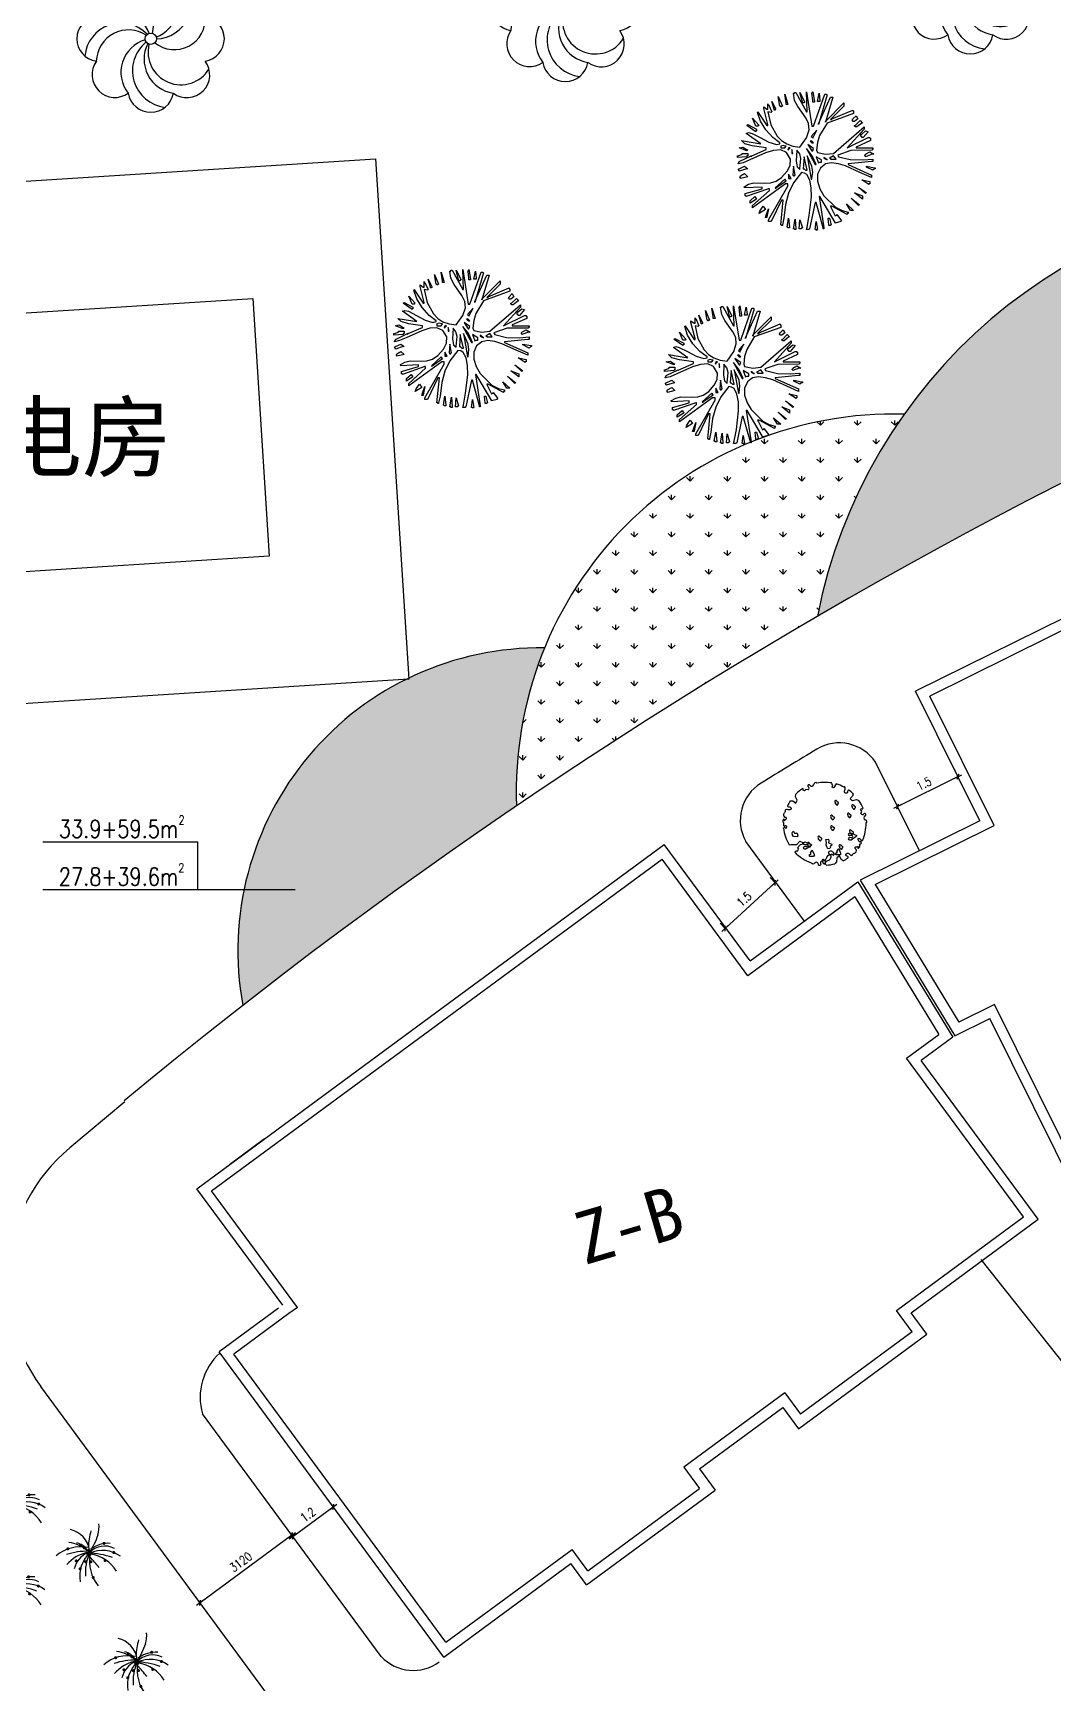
# Model space of a CAD drawing. Extents: x 1035948 to 1665131, y -158296 to 142149.
# Drawn here: x 1312449 to 1340390, y 39292 to 84480 of the extents above; entities that cross this region are included whole.
import ezdxf
from ezdxf.enums import TextEntityAlignment as Align

# ---------------------------------------------------------------- set-up
doc = ezdxf.new("R2010")
doc.units = 0
doc.header["$LTSCALE"] = 200
doc.header["$MEASUREMENT"] = 0
doc.layers.get('0').update_dxf_attribs({"linetype": 'CONTINUOUS'})
doc.layers.get('DEFPOINTS').update_dxf_attribs({"linetype": 'CONTINUOUS'})
for name, color, linetype in [('CH3', 7, 'CONTINUOUS'), ('DL', 21, 'CONTINUOUS'), ('LMLK', 123, 'CONTINUOUS'), ('PUB_TEXT', 7, 'CONTINUOUS'), ('WLL1', 7, 'CONTINUOUS'), ('垂丝海棠', 7, 'CONTINUOUS'), ('杨柳', 7, 'CONTINUOUS'), ('矮杆美人蕉', 7, 'CONTINUOUS'), ('紫薇', 7, 'CONTINUOUS'), ('红花继木', 7, 'CONTINUOUS'), ('青桐', 7, 'CONTINUOUS')]:
    doc.layers.add(name, color=color, linetype=linetype)
doc.styles.add('_HZTXT', font='txt.shx', dxfattribs={"width": 0.8, "bigfont": 'hztxt.shx'})
doc.styles.add('DIM_FONT', font='SIMPLEX.shx', dxfattribs={"width": 0.8})
doc.styles.add('H1', font='SimSun.ttf')
doc.styles.add('HZTXT', font='COMPLEX', dxfattribs={"width": 0.75, "bigfont": 'HZTXT'})
doc.dimstyles.new('DIMN80', dxfattribs={"dimscale": 0.8, "dimtxt": 300, "dimasz": 1, "dimexe": 250, "dimexo": 300, "dimgap": 150, "dimtad": 1, "dimdec": 0, "dimzin": 0, "dimdsep": 46, "dimtxsty": 'DIM_FONT', "dimblk": '_DIMX', "dimcen": 0.09, "dimclrt": 7, "dimadec": 0, "dimazin": 0, "dimtfac": 1, "dimtdec": 0, "dimtix": 1, "dimtmove": 2, "dimatfit": 3, "dimldrblk": '_DIMX', "dimfxl": 0, "dimtolj": 1, "dimtzin": 0, "dimarcsym": 0})
pattern_1 = [(50, (596285.8, -45900.56), (430.35611, -37.65128), [45, -495]), (355, (596285.8, -45900.56), (-83.2508, 451.31528), [36, -396]), (100.4514, (596321.68, -45903.7), (347.10563, 413.66373), [38.24411, -420.68527]), (46.1842, (596285.8, -45780.56), (640.34463, -99.3114), [67.5, -742.5]), (96.6356, (596339.2, -45788.84), (560.7976, 584.4707), [57.3662, -631.0278]), (351.1842, (596285.8, -45780.56), (560.79717, 584.47116), [54, -594]), (21, (596345.8, -45810.56), (358.14423, -241.57133), [45, -495]), (326, (596345.8, -45810.56), (145.9892, 435.09003), [36, -396]), (71.4514, (596375.66, -45830.7), (504.13358, 193.5183), [38.24411, -420.68527]), (37.5, (596285.81, -45900.56), (7.295913, 199.736312), [0, -391.2, 0, -402, 0, -397.5]), (7.5, (596285.81, -45900.56), (157.84172, 236.64703), [0, -229.2, 0, -382.2, 0, -151.5]), (327.5, (596152.01, -45900.56), (320.293462, -13.532923), [0, -150, 0, -468, 0, -621]), (317.5, (596092.01, -45900.56), (349.9117, 60.06299), [0, -195, 0, -310.8, 0, -441])]

# ---------------------------------------------------------------- blocks, each defined once
blk = doc.blocks.new('ZW09')
at = {"layer": '青桐', "color": 3, "linetype": 'Continuous'}
for p, q in [((-615, 1826), (-661, 2101)), ((-661, 2101), (-562, 1773)), ((-386, 2131), (-356, 2131)), ((-348, 1902), (-386, 2131)), ((-356, 2154), (-310, 2154)), ((-356, 2131), (-356, 2154)), ((-310, 2154), (26, 1544)), ((-104, 1849), (-181, 2154)), ((-181, 2154), (-28, 1849)), ((26, 2177), (201, 1087)), ((48, 1544), (26, 2177)), ((201, 2131), (224, 2177)), ((224, 1902), (201, 2131)), ((224, 2177), (277, 1872)), ((254, 1087), (605, 2101)), ((376, 1872), (429, 2131)), ((429, 2131), (452, 1902)), ((605, 2101), (658, 2101)), ((658, 2101), (658, 2078)), ((-1324, 1697), (-1225, 1620)), ((-1324, 1643), (-1324, 1697)), ((-1194, 1140), (-1324, 1643)), ((-1225, 1620), (-1194, 1620)), ((-1194, 1796), (-1194, 1773)), ((-1194, 1643), (-1194, 1796)), ((-1194, 1773), (-1171, 1773)), ((-1194, 1620), (-1194, 1643)), ((-1171, 1773), (-1072, 1544)), ((-996, 1620), (-1072, 1872)), ((-1072, 1872), (-943, 1620)), ((-996, 1598), (-996, 1620)), ((-966, 1598), (-996, 1598)), ((-966, 1620), (-966, 1598)), ((-943, 1620), (-966, 1620)), ((-813, 1719), (-866, 2024)), ((-866, 2024), (-737, 1719)), ((-790, 1719), (-813, 1719)), ((-790, 1697), (-790, 1719)), ((-767, 1697), (-790, 1697)), ((-767, 1719), (-767, 1697)), ((-737, 1719), (-767, 1719)), ((-615, 1773), (-615, 1826)), ((-562, 1773), (-615, 1773)), ((-249, 1704), (-348, 1902)), ((2, 1354), (-249, 1704)), ((-104, 1826), (-104, 1849)), ((-51, 1826), (-104, 1826)), ((-51, 1849), (-51, 1826)), ((-28, 1849), (-51, 1849)), ((224, 1849), (224, 1902)), ((277, 1849), (224, 1849)), ((277, 1872), (277, 1849)), ((452, 1872), (376, 1872)), ((681, 2078), (407, 1140)), ((407, 1163), (788, 2002)), ((452, 1902), (452, 1872)), ((864, 2002), (635, 1216)), ((635, 1239), (1215, 1826)), ((658, 2078), (681, 2078)), ((788, 2002), (864, 2002)), ((1215, 1719), (788, 1293)), ((833, 1316), (1497, 1598)), ((1215, 1826), (1215, 1719)), ((1497, 1598), (1497, 1567)), ((-1858, 1110), (-1834, 1140)), ((-1576, 911), (-1858, 1110)), ((-1834, 1140), (-1552, 988)), ((-1576, 1087), (-1682, 1338)), ((-1682, 1338), (-1476, 1110)), ((-1499, 1087), (-1576, 1087)), ((-1522, 1521), (-1499, 1544)), ((-1431, 1247), (-1522, 1521)), ((-1499, 1544), (-1499, 1521)), ((-1499, 1521), (-1225, 1110)), ((-1499, 1110), (-1499, 1087)), ((-1476, 1110), (-1499, 1110)), ((-1263, 972), (-1431, 1247)), ((-1225, 1110), (-1194, 1110)), ((-1194, 1544), (-1103, 1133)), ((-1095, 1521), (-1194, 1544)), ((-1194, 1110), (-1194, 1140)), ((-1103, 1133), (-904, 774)), ((-1095, 1544), (-1095, 1521)), ((-1072, 1544), (-1095, 1544)), ((94, 1171), (2, 1354)), ((26, 1544), (48, 1544)), ((109, 965), (94, 1171)), ((201, 1087), (254, 1087)), ((407, 1140), (407, 1163)), ((681, 1186), (445, 789)), ((635, 1216), (635, 1239)), ((1520, 1491), (681, 1186)), ((788, 1293), (833, 1293)), ((833, 1293), (833, 1316)), ((887, 225), (1855, 1064)), ((1474, 1262), (1497, 1316)), ((1497, 1262), (1474, 1262)), ((1497, 1567), (1520, 1567)), ((1497, 1316), (1596, 1415)), ((1497, 1239), (1497, 1262)), ((1550, 1239), (1497, 1239)), ((1520, 1567), (1520, 1491)), ((1649, 1316), (1550, 1239)), ((1550, 1110), (1573, 1110)), ((1550, 1087), (1550, 1110)), ((1573, 1087), (1550, 1087)), ((1573, 1110), (1725, 1262)), ((1573, 1064), (1573, 1087)), ((1626, 1064), (1573, 1064)), ((1596, 1415), (1649, 1316)), ((1779, 1186), (1626, 1064)), ((1725, 1262), (1802, 1186)), ((1802, 1186), (1779, 1186)), ((1855, 1064), (1855, 988)), ((-2033, 629), (-1423, 530)), ((-1926, 530), (-2033, 629)), ((-1690, 462), (-1926, 530)), ((-1880, 858), (-1804, 881)), ((-1423, 530), (-1880, 858)), ((-1804, 881), (-1697, 858)), ((-1697, 858), (-1438, 728)), ((-1576, 934), (-1576, 911)), ((-1552, 934), (-1576, 934)), ((-1552, 988), (-1552, 934)), ((-1438, 728), (-1164, 576)), ((-1042, 728), (-1263, 972)), ((-1164, 576), (-920, 500)), ((-813, 553), (-1042, 728)), ((-920, 500), (-813, 530)), ((-904, 774), (-767, 629)), ((-813, 530), (-813, 553)), ((-767, 629), (-600, 523)), ((-181, 424), (33, 721)), ((33, 721), (109, 965)), ((147, 607), (201, 553)), ((178, 607), (147, 607)), ((353, 957), (178, 759)), ((178, 759), (224, 728)), ((254, 553), (178, 629)), ((178, 629), (178, 607)), ((201, 553), (254, 553)), ((224, 706), (353, 957)), ((224, 728), (224, 706)), ((376, 569), (346, 324)), ((445, 789), (376, 569)), ((1855, 988), (1321, 401)), ((1321, 401), (1977, 728)), ((2053, 629), (1596, 424)), ((1748, 835), (1779, 835)), ((1748, 759), (1748, 835)), ((1779, 759), (1748, 759)), ((1779, 835), (1901, 934)), ((1779, 728), (1779, 759)), ((1824, 728), (1779, 728)), ((1977, 911), (1824, 728)), ((1901, 934), (1977, 911)), ((1977, 728), (2030, 728)), ((2030, 728), (2030, 706)), ((2030, 706), (2053, 706)), ((2053, 706), (2053, 629)), ((-2162, 149), (-2140, 149)), ((-2162, 96), (-2162, 149)), ((-1858, 119), (-2162, 96)), ((-2140, 149), (-2010, 195)), ((-2109, 401), (-1987, 424)), ((-1858, 302), (-2109, 401)), ((-2109, -34), (-1728, 149)), ((-2010, 195), (-2010, 225)), ((-2010, 225), (-1834, 225)), ((-1987, 424), (-1834, 324)), ((-1766, 20), (-1979, -72)), ((-1858, 324), (-1858, 302)), ((-1834, 324), (-1858, 324)), ((-1858, 149), (-1858, 119)), ((-1834, 149), (-1858, 149)), ((-1834, 225), (-1834, 149)), ((-1270, 241), (-1766, 20)), ((-1728, 119), (-1705, 149)), ((-1728, 149), (-1728, 119)), ((-1705, 149), (-1248, 347)), ((-1248, 401), (-1690, 462)), ((-1019, 317), (-1270, 241)), ((-1248, 347), (-1248, 401)), ((-790, 332), (-1019, 317)), ((-714, 477), (-790, 454)), ((-790, 454), (-790, 401)), ((-790, 401), (-661, 401)), ((-607, 248), (-790, 332)), ((-638, 454), (-714, 477)), ((-661, 401), (-615, 454)), ((-615, 454), (-638, 454)), ((-478, 42), (-607, 248)), ((-600, 523), (-401, 454)), ((-539, 378), (-562, 347)), ((-562, 347), (-539, 324)), ((-485, 401), (-539, 401)), ((-539, 347), (-485, 401)), ((-539, 401), (-539, 378)), ((-539, 324), (-539, 347)), ((-493, -156), (-478, 42)), ((-409, 225), (-432, 347)), ((-432, 347), (-432, 248)), ((-432, 248), (-432, 225)), ((-432, 225), (-409, 225)), ((-401, 454), (-181, 424)), ((-280, 324), (-295, -19)), ((-188, 210), (-280, 324)), ((-150, 58), (-188, 210)), ((-181, -262), (-150, 58)), ((-51, 119), (-81, -262)), ((48, -308), (-51, 119)), ((208, 149), (26, 378)), ((26, 378), (300, -133)), ((201, -186), (48, 149)), ((48, 149), (178, -590)), ((254, 378), (71, 500)), ((71, 500), (201, 302)), ((201, 302), (224, 302)), ((330, -133), (208, 149)), ((224, 302), (254, 378)), ((506, 20), (330, 119)), ((330, 119), (407, -79)), ((346, 324), (376, 248)), ((376, 248), (635, 195)), ((506, -57), (506, 20)), ((681, 20), (582, 96)), ((582, 96), (582, 73)), ((582, 73), (681, 20)), ((635, 195), (887, 225)), ((887, 149), (757, 73)), ((757, 73), (788, 73)), ((788, 73), (788, 42)), ((788, 42), (963, 42)), ((963, 42), (887, 149)), ((1428, 317), (1016, 172)), ((1016, 172), (1039, 119)), ((1039, 119), (1413, 27)), ((1413, 27), (1824, 20)), ((2106, 324), (1428, 317)), ((1596, 424), (1596, 401)), ((1596, 401), (1802, 401)), ((1802, 401), (2106, 401)), ((1824, 20), (2129, 42)), ((1878, 149), (1901, 195)), ((1901, 149), (1878, 149)), ((1901, 195), (2030, 271)), ((2106, 195), (1901, 119)), ((1901, 119), (1901, 149)), ((2030, 271), (2160, 195)), ((2106, 401), (2129, 401)), ((2106, 347), (2106, 324)), ((2129, 347), (2106, 347)), ((2160, 195), (2106, 195)), ((2129, 401), (2129, 347)), ((2129, 42), (2129, -34)), ((-2140, -110), (-2109, -34)), ((-1979, -72), (-2140, -110)), ((-2140, -308), (-2109, -262)), ((-2109, -308), (-2140, -308)), ((-2109, -262), (-1934, -186)), ((-1858, -262), (-2109, -339)), ((-2109, -339), (-2109, -308)), ((-2086, -537), (-2063, -491)), ((-2063, -491), (-1934, -415)), ((-1834, -514), (-2063, -568)), ((-1934, -186), (-1834, -262)), ((-1934, -415), (-1834, -514)), ((-1834, -262), (-1858, -262)), ((-760, -544), (-584, -339)), ((-584, -339), (-493, -156)), ((-463, -568), (-539, -438)), ((-539, -438), (-539, -537)), ((-386, -186), (-409, -461)), ((-409, -461), (-386, -491)), ((-333, -461), (-386, -186)), ((-386, -491), (-356, -491)), ((-127, -385), (-379, -712)), ((-356, -461), (-333, -461)), ((-356, -491), (-356, -461)), ((-295, -19), (-264, -202)), ((-264, -202), (-181, -285)), ((-181, -285), (-181, -262)), ((-36, -400), (-127, -385)), ((-81, -262), (-51, -262)), ((-51, -262), (-5, -308)), ((41, -445), (-36, -400)), ((-5, -308), (48, -308)), ((132, -621), (41, -445)), ((224, -369), (201, -186)), ((201, -568), (224, -369)), ((300, -133), (330, -133)), ((467, -240), (376, -438)), ((376, -438), (376, -659)), ((407, -79), (452, -57)), ((452, -57), (506, -57)), ((628, -110), (467, -240)), ((818, -72), (628, -110)), ((1039, -103), (818, -72)), ((1268, -171), (1039, -103)), ((1718, -377), (1268, -171)), ((2084, -34), (1344, -110)), ((1344, -110), (1344, -133)), ((1344, -133), (2084, -461)), ((2084, -537), (1718, -377)), ((1931, -209), (1931, -186)), ((1931, -186), (2183, -232)), ((2129, -308), (1931, -209)), ((2129, -34), (2084, -34)), ((2084, -461), (2084, -537)), ((2183, -262), (2129, -308)), ((2183, -232), (2206, -232)), ((2206, -262), (2183, -262)), ((2206, -232), (2206, -262)), ((-2063, -537), (-2086, -537)), ((-2063, -568), (-2063, -537)), ((-1957, -842), (-1804, -750)), ((-1934, -842), (-1957, -842)), ((-1934, -872), (-1934, -842)), ((-1377, -842), (-1934, -872)), ((-1911, -1048), (-1377, -895)), ((-1171, -895), (-1880, -1147)), ((-1804, -750), (-1644, -712)), ((-638, -743), (-1682, -1505)), ((-1682, -1429), (-1149, -949)), ((-1644, -712), (-1293, -720)), ((-1377, -895), (-1377, -842)), ((-1293, -720), (-1111, -712)), ((-1171, -1886), (-562, -819)), ((-1149, -895), (-1171, -895)), ((-1149, -949), (-1149, -895)), ((-1111, -712), (-935, -659)), ((-661, -590), (-966, -872)), ((-966, -872), (-943, -895)), ((-943, -872), (-615, -644)), ((-943, -895), (-943, -872)), ((-935, -659), (-760, -544)), ((-615, -644), (-661, -590)), ((-562, -743), (-638, -743)), ((-539, -1040), (-638, -1398)), ((-562, -819), (-562, -743)), ((-539, -537), (-539, -568)), ((-539, -568), (-463, -568)), ((-379, -712), (-539, -1040)), ((178, -865), (132, -621)), ((178, -590), (201, -590)), ((185, -1154), (178, -865)), ((201, -590), (201, -568)), ((376, -659), (452, -895)), ((452, -895), (582, -1116)), ((1802, -1223), (1550, -1025)), ((1550, -1025), (1802, -1124)), ((1901, -1048), (1672, -842)), ((1672, -842), (1931, -1025)), ((2007, -766), (1779, -613)), ((1779, -613), (2030, -667)), ((1901, -1025), (1901, -1048)), ((1931, -1025), (1901, -1025)), ((2007, -743), (2007, -766)), ((2030, -743), (2007, -743)), ((2030, -667), (2030, -743)), ((-1911, -1124), (-1911, -1048)), ((-1880, -1124), (-1911, -1124)), ((-1880, -1147), (-1880, -1124)), ((-1758, -1276), (-1606, -1147)), ((-1552, -1223), (-1758, -1353)), ((-1758, -1353), (-1758, -1276)), ((-1682, -1505), (-1682, -1429)), ((-1606, -1147), (-1552, -1223)), ((-1270, -1558), (-1476, -1680)), ((-1453, -1604), (-1347, -1452)), ((-1347, -1452), (-1270, -1558)), ((-1248, -1734), (-1171, -1528)), ((-1171, -1528), (-1225, -1787)), ((-767, -1253), (-1095, -1939)), ((-790, -2039), (-714, -1253)), ((-714, -1253), (-767, -1253)), ((-638, -1398), (-691, -1833)), ((117, -1741), (185, -1154)), ((300, -1330), (125, -2168)), ((330, -1330), (300, -1330)), ((559, -2138), (330, -1330)), ((429, -1147), (582, -2138)), ((452, -1147), (429, -1147)), ((940, -1963), (452, -1147)), ((582, -1116), (948, -1482)), ((788, -1452), (811, -1505)), ((833, -1452), (788, -1452)), ((811, -1505), (940, -1756)), ((1321, -1711), (833, -1452)), ((948, -1482), (1154, -1589)), ((1421, -1581), (1291, -1375)), ((1291, -1375), (1520, -1581)), ((1672, -1429), (1443, -1200)), ((1443, -1200), (1703, -1406)), ((1672, -1406), (1672, -1429)), ((1703, -1406), (1672, -1406)), ((1802, -1124), (1802, -1223)), ((-1476, -1680), (-1453, -1604)), ((-1270, -1810), (-1248, -1734)), ((-1225, -1810), (-1270, -1810)), ((-1225, -1787), (-1225, -1810)), ((-1171, -1939), (-1171, -1886)), ((-1095, -1939), (-1171, -1939)), ((-767, -2039), (-790, -2039)), ((-767, -2062), (-767, -2039)), ((-737, -2062), (-767, -2062)), ((-691, -1833), (-737, -2039)), ((-737, -2039), (-737, -2062)), ((-584, -2115), (-539, -1833)), ((-539, -1833), (-508, -2115)), ((-386, -2168), (-333, -1863)), ((-333, -1863), (-310, -2168)), ((-203, -2168), (-181, -1886)), ((-181, -1886), (-104, -2138)), ((48, -2115), (117, -1741)), ((300, -2191), (330, -1939)), ((330, -1939), (376, -2191)), ((734, -2039), (711, -1833)), ((711, -1833), (757, -1833)), ((734, -2062), (734, -2039)), ((788, -2062), (734, -2062)), ((757, -1833), (811, -2039)), ((788, -2039), (788, -2062)), ((811, -2039), (788, -2039)), ((940, -1756), (986, -1734)), ((1115, -1939), (940, -1985)), ((940, -1985), (940, -1963)), ((986, -1711), (1138, -1909)), ((986, -1734), (986, -1711)), ((1115, -1909), (1115, -1939)), ((1138, -1909), (1115, -1909)), ((1154, -1589), (1344, -1635)), ((1321, -1680), (1321, -1711)), ((1344, -1680), (1321, -1680)), ((1344, -1635), (1344, -1680)), ((1520, -1581), (1421, -1581)), ((-562, -2115), (-584, -2115)), ((-562, -2138), (-562, -2115)), ((-508, -2138), (-562, -2138)), ((-508, -2115), (-508, -2138)), ((-356, -2168), (-386, -2168)), ((-356, -2191), (-356, -2168)), ((-310, -2191), (-356, -2191)), ((-310, -2168), (-310, -2191)), ((-127, -2168), (-203, -2168)), ((-127, -2138), (-127, -2168)), ((-104, -2138), (-127, -2138)), ((26, -2191), (48, -2115)), ((102, -2191), (26, -2191)), ((125, -2168), (102, -2191)), ((330, -2191), (300, -2191)), ((353, -2214), (330, -2191)), ((353, -2191), (353, -2214)), ((376, -2191), (353, -2191)), ((559, -2168), (559, -2138)), ((582, -2168), (559, -2168)), ((582, -2138), (582, -2168))]:
    blk.add_line(p, q, dxfattribs=at)
blk = doc.blocks.new('ZW36')
at = {"layer": '垂丝海棠', "color": 31, "const_width": 60}
for points in [[(-966, 251, 1), (-906, 251, 1)], [(-458, 399, 1), (-398, 399, 1)], [(-320, 284, 1), (-260, 284, 1)], [(-197, 69, 1), (-137, 69, 1)], [(-142, 185, 1), (-82, 185, 1)], [(-114, 119, 1), (-54, 119, 1)], [(-100, 20, 1), (-40, 20, 1)], [(-46, 86, 1), (14, 86, 1)], [(463, 465, 1), (523, 465, 1)], [(848, 102, 1), (908, 102, 1)], [(-637, -228, 1), (-577, -228, 1)], [(-485, -541, 1), (-425, -541, 1)], [(-266, -261, 1), (-206, -261, 1)], [(-59, -261, 1), (1, -261, 1)], [(504, -211, 1), (564, -211, 1)], [(37, -887, 1), (97, -887, 1)]]:
    blk.add_lwpolyline(points, format="xyb", close=True, dxfattribs=at)
at = {"layer": '垂丝海棠', "color": 31}
for centre, radius, start, end in [((-1040, 67), 963, 6.99045, 78.02836), ((2324, 279), 2449, 163.85612, 179.11051), ((-3557, 2173), 4052, 328.98728, 340.36101), ((-802, 1117), 1096, 342.94564, 6.48138), ((-443, -1135), 1464, 78.55155, 130.98153), ((-185, -2359), 2512, 88.32856, 108.729), ((134, -1317), 1456, 103.04524, 139.77663), ((-1034, -789), 1294, 48.7581, 83.8624), ((236, -767), 952, 114.09558, 166.29534), ((-705, -137), 631, 28.89012, 78.45792), ((826, -841), 1299, 134.48606, 189.37622), ((1483, -658), 1728, 155.08876, 185.96372), ((-247, -3123), 3211, 70.5249, 87.82437), ((1537, -211), 1626, 171.24958, 218.23328), ((522, -485), 844, 62.99086, 135.91017), ((439, -986), 1172, 53.32313, 115.76326), ((657, -696), 1164, 85.87406, 126.95584), ((-239, -1387), 1437, 31.31505, 82.13779), ((-6650, -6130), 8950, 39.04877, 42.6799)]:
    blk.add_arc(centre, radius, start, end, dxfattribs=at)
at = {"layer": '垂丝海棠', "color": 31, "width": 0.8, "flags": 9}
for tag in ['YSIZE', 'XSIZE']:
    blk.add_attdef(tag, (-74, 86), '', height=1, dxfattribs=at)
blk = doc.blocks.new('ZW13')
at = {"layer": '紫薇', "color": 3}
for p, q in [((-1033, 1582), (-1063, 1618)), ((-1046, 1548), (-1033, 1582)), ((-990, 1515), (-1046, 1548)), ((-924, 1578), (-990, 1515)), ((-822, 1560), (-924, 1578)), ((243, 1809), (253, 1845)), ((274, 1753), (243, 1809)), ((250, 1705), (274, 1753)), ((274, 1655), (250, 1705)), ((324, 1670), (274, 1655)), ((422, 1828), (324, 1670)), ((1590, 717), (1631, 741)), ((1517, 686), (1559, 736)), ((1568, 611), (1517, 686)), ((1532, 513), (1568, 611)), ((1559, 736), (1590, 717)), ((-1329, -883), (-1200, -731)), ((-1200, -731), (-1060, -788)), ((-35, -659), (75, -637)), ((-4, -790), (-35, -659)), ((75, -637), (95, -676)), ((105, -728), (84, -803)), ((95, -676), (105, -728)), ((1404, -656), (1418, -610)), ((1436, -724), (1404, -656)), ((1418, -610), (1460, -598)), ((1474, -759), (1436, -724)), ((1460, -598), (1497, -635)), ((1497, -635), (1551, -696)), ((1551, -696), (1600, -704)), ((-1674, -896), (-1580, -884)), ((-1580, -884), (-1329, -883)), ((-1364, -1174), (-1421, -1230)), ((-1302, -1175), (-1364, -1174)), ((-1302, -1175), (-1261, -1091)), ((-1180, -902), (-1297, -1025)), ((-1297, -1025), (-1261, -1091)), ((-1091, -884), (-1180, -902)), ((-1060, -788), (-1091, -884)), ((-728, -1322), (-797, -1354)), ((-797, -1354), (-767, -1396)), ((-767, -1396), (-581, -1396)), ((-767, -1396), (-767, -1396)), ((-675, -1166), (-736, -1251)), ((-736, -1251), (-725, -1257)), ((-546, -1346), (-611, -1174)), ((-17, -900), (-4, -790)), ((13, -991), (-17, -900)), ((52, -1068), (13, -991)), ((137, -1054), (52, -1068)), ((84, -803), (229, -858)), ((179, -1005), (137, -1054)), ((216, -923), (158, -948)), ((158, -948), (179, -1005)), ((229, -858), (216, -923)), ((1540, -768), (1474, -759))]:
    blk.add_line(p, q, dxfattribs=at)
at = {"layer": '紫薇', "color": 6}
for p, q in [((1075, 1145), (1086, 1208)), ((-1482, -524), (-1546, -426)), ((-1538, -337), (-1485, -277)), ((-1307, -535), (-1482, -524)), ((-1481, -278), (-1431, -379)), ((-1431, -379), (-1353, -379)), ((-1285, -480), (-1307, -535)), ((456, -1259), (387, -1292)), ((387, -1292), (417, -1333)), ((417, -1333), (417, -1333)), ((417, -1333), (603, -1333)), ((509, -1103), (448, -1188)), ((448, -1188), (459, -1194)), ((638, -1283), (573, -1112))]:
    blk.add_line(p, q, dxfattribs=at)
at = {"layer": '紫薇', "color": 3}
for points in [[(996, 1554, 0.458896), (940, 1494, -1.384087), (802, 1522, 0.154486), (834, 1666, 0.399915), (802, 1694, 0.046838), (770, 1690, -0.59472)], [(-1754, 851, 0.458896), (-1685, 807, -1.384087), (-1689, 666, 0.154486), (-1836, 672, 0.399915), (-1858, 637, 0.046838), (-1848, 606, -0.59472)], [(1091, -370), (1320, -458, -0.607385), (1327, -523), (1091, -680, -1.869813), (1091, -566, 1.869813), (1091, -484, -1.869813), (1091, -370, -3.299345)], [(-928, -774), (-699, -862, -0.607385), (-692, -927), (-928, -1084, -1.869813), (-928, -969, 1.869813), (-928, -888, -1.869813), (-928, -774, -3.299345)], [(-21, -1800, -0.54974), (57, -1596, 0.452185), (192, -1364, -0.925414), (266, -1332, 0.875639), (338, -1307, 0.465482), (118, -1191, 0.808244), (139, -1309, -0.987341), (138, -1363, 0.341272), (-9, -1474, -0.323697), (-201, -1629, 0.546166), (-271, -1751, -1.29929), (-368, -1773, 0.756879), (-537, -1718, -0.622428), (-692, -1698, -1.164409)], [(961, -1481, 0.458896), (923, -1408, -1.384087), (997, -1288, 0.154486), (1121, -1367, 0.399915), (1158, -1347, 0.046838), (1165, -1315, -0.59472)], [(1200, -1282, 0.03423), (1256, -1262, 0.063985), (1294, -1239, 0.500016), (1289, -1073, -0.670073), (1307, -992, 0.019354), (1401, -973, -1.005451), (1407, -997, 1.082377), (1421, -1042, 0.409629), (1480, -903, -0.56295), (1521, -849, 0.100146), (1533, -848, 0.066196)]]:
    blk.add_lwpolyline(points, format="xyb", dxfattribs=at)
for points in [[(-1627, 1070), (-1512, 1066), (-1383, 963), (-1319, 1100), (-1392, 1256), (-1373, 1376)], [(1075, 1145), (1165, 1083), (1331, 1128), (1446, 1088)], [(1189, 1391), (1165, 1279), (1086, 1208)], [(741, -1606), (644, -1546), (583, -1392), (459, -1479), (445, -1650), (369, -1744)]]:
    blk.add_lwpolyline(points, dxfattribs=at)
for centre, radius, start, end in [((-84, 49), 1850, 121.95699, 134.17337), ((-795, 1744), 51.7, 27.91734, 237.58249), ((-868, 1630), 83.4, 303.01506, 57.58249), ((-668, 1812), 92.2, 207.91734, 356.40258), ((-489, 1800), 86.7, 48.80544, 176.40258), ((-84, 49), 1850, 80.28045, 100.83723), ((-84, 49), 1850, 62.48802, 74.10057), ((-84, 49), 1850, 62.48802, 63.96992), ((-84, 49), 1850, 46.51097, 54.45869), ((-84, 49), 1850, 146.51097, 154.45869), ((-84, 49), 1850, 21.95699, 34.17337), ((-1848, 175), 108, 142.42884, 217.92419), ((-84, 49), 1850, 178.13962, 182.37269), ((-1915, 227), 23.2, 313.36727, 142.42884), ((-1825, 437), 104, 158.59191, 264.85513), ((-1761, 412), 173, 143.94749, 158.59191), ((-1890, 200), 12.7, 133.36727, 313.99022), ((-1546, 256), 438, 136.10566, 143.94749), ((-1021, -700), 1238, 129.55527, 133.99022), ((-84, 49), 1850, 162.48802, 163.96992), ((-1838, 289), 44.5, 309.55527, 84.85513), ((1609, 546), 83.4, 203.01506, 317.58249), ((-84, 49), 1850, 336.17907, 0.83723), ((1753, 318), 92.2, 107.91734, 256.40258), ((1709, 455), 51.7, 287.91734, 137.58249), ((1711, 144), 86.7, 308.80544, 76.40258), ((-1808, 85), 168, 222.25251, 236.37818), ((-2163, -40), 263, 335.27307, 339.24896), ((-84, 49), 1850, 186.17907, 210.74112), ((-1884, -145), 34.6, 31.28577, 159.24896), ((-1891, -39), 18, 236.37818, 309.75181), ((-1838, -103), 64.9, 20.34505, 129.75181), ((-1819, -106), 41.5, 211.28577, 313.26814), ((-1826, -99), 51.6, 313.26814, 20.34505), ((1760, -913), 263, 125.27307, 127.44923), ((-84, 49), 1850, 223.74894, 250.83723), ((-743, -1289), 36.8, 294.91397, 60.50504), ((-645, -1187), 36.8, 20.61159, 144.35298), ((-581, -1359), 36.8, 270, 20.61159), ((-531, -1393), 2.21, 270, 20.61159), ((-84, 49), 1850, 296.51097, 304.45869), ((-84, 49), 1850, 312.48802, 313.96992), ((-84, 49), 1850, 330.99861, 332.37269), ((1525, -778), 18, 26.37818, 33.17644), ((1391, -844), 168, 12.25251, 26.37818), ((-160, -1589), 42.9, 25.54505, 262.47228), ((-142, -1658), 42.9, 138.30854, 269.99241), ((-100, -1709), 42.9, 169.02675, 9.32278), ((-127, -1613), 42.9, 349.44169, 82.47228), ((-70, -1661), 42.9, 286.5981, 110.43118), ((-84, 49), 1850, 271.95699, 284.17337)]:
    blk.add_arc(centre, radius, start, end, dxfattribs=at)
at = {"layer": '紫薇', "color": 6}
for centre, radius, start, end in [((405, 1047), 42.9, 25.54505, 262.47228), ((423, 978), 42.9, 138.30854, 269.99241), ((466, 927), 42.9, 169.02675, 9.32278), ((438, 1023), 42.9, 349.44169, 82.47228), ((496, 975), 42.9, 286.5981, 110.43118), ((1160, 859), 42.9, 25.54505, 262.47228), ((1178, 790), 42.9, 138.30854, 269.99241), ((1220, 739), 42.9, 169.02675, 9.32278), ((1193, 835), 42.9, 349.44169, 82.47228), ((1250, 787), 42.9, 286.5981, 110.43118), ((217, 388), 42.9, 25.54505, 262.47228), ((235, 319), 42.9, 138.30854, 269.99241), ((277, 268), 42.9, 169.02675, 9.32278), ((250, 364), 42.9, 349.44169, 82.47228), ((307, 316), 42.9, 286.5981, 110.43118), ((971, 482), 42.9, 25.54505, 262.47228), ((989, 413), 42.9, 138.30854, 269.99241), ((1031, 362), 42.9, 169.02675, 9.32278), ((1004, 458), 42.9, 349.44169, 82.47228), ((1061, 410), 42.9, 286.5981, 110.43118), ((-1484, -386), 73.6, 137.99034, 212.67669), ((-1483, -279), 2.21, 26.40228, 137.99034), ((-1353, -452), 73.6, 338.15201, 90), ((-349, -553), 42.9, 25.54505, 262.47228), ((-331, -622), 42.9, 138.30854, 269.99241), ((-289, -673), 42.9, 169.02675, 9.32278), ((-316, -577), 42.9, 349.44169, 82.47228), ((-258, -625), 42.9, 286.5981, 110.43118), ((217, -82), 42.9, 25.54505, 262.47228), ((235, -152), 42.9, 138.30854, 269.99241), ((277, -203), 42.9, 169.02675, 9.32278), ((250, -106), 42.9, 349.44169, 82.47228), ((307, -155), 42.9, 286.5981, 110.43118), ((1065, -271), 42.9, 25.54505, 262.47228), ((1083, -340), 42.9, 138.30854, 269.99241), ((1125, -391), 42.9, 169.02675, 9.32278), ((1098, -295), 42.9, 349.44169, 82.47228), ((1156, -343), 42.9, 286.5981, 110.43118), ((-820, -836), 42.9, 25.54505, 262.47228), ((-802, -905), 42.9, 138.30854, 269.99241), ((-760, -956), 42.9, 169.02675, 9.32278), ((-787, -860), 42.9, 349.44169, 82.47228), ((-730, -908), 42.9, 286.5981, 110.43118), ((441, -1226), 36.8, 294.91397, 60.50504), ((539, -1125), 36.8, 20.61159, 144.35298), ((594, -930), 42.9, 25.54505, 262.47228), ((612, -999), 42.9, 138.30854, 269.99241), ((603, -1296), 36.8, 270, 20.61159), ((654, -1050), 42.9, 169.02675, 9.32278), ((627, -954), 42.9, 349.44169, 82.47228), ((653, -1331), 2.21, 270, 20.61159), ((684, -1002), 42.9, 286.5981, 110.43118)]:
    blk.add_arc(centre, radius, start, end, dxfattribs=at)
at = {"layer": '紫薇', "color": 6, "style": 'HZTXT', "oblique": -180, "text_generation_flag": 4, "width": 0.75, "flags": 9}
for tag in ['YSIZE', 'XSIZE']:
    blk.add_attdef(tag, (-67, 18), '', height=0.433, rotation=180, dxfattribs=at)
blk = doc.blocks.new('ZW17')
at = {"layer": '杨柳', "color": 3}
blk.add_circle((26, 180, 4500), 170, dxfattribs=at)
for centre, radius, start, end in [((26, 1692, 4500), 681, 9.3989, 170.6011), ((-1042, 1249, 4500), 681, 54.3989, 215.6011), ((-1157, 641, 4500), 1269, 346.3996, 66.2675), ((-200, 1225, 4500), 1068, 291.3429, 32.7691), ((161, 1239, 4500), 1067, 271.8748, 39.7194), ((1095, 1249, 4500), 681, 324.3989, 125.6011), ((-1019, -49, 4500), 1070, 21.4574, 122.6403), ((-1498, 180, 4500), 679, 98.3264, 261.6736), ((-863, -425, 4500), 1075, 43.3144, 175.4759), ((730, 777, 4500), 922, 230.8438, 4.7177), ((1537, 180, 4500), 681, 279.3989, 80.6011), ((-634, -520, 4500), 963, 56.8098, 178.3062), ((141, -818, 4500), 1005, 106.2578, 218.4346), ((581, -771, 4500), 1101, 129.1067, 263.1332), ((849, -429, 4500), 1024, 153.002, 261.5029), ((925, -211, 4500), 981, 166.4237, 328.3832), ((-1042, -888, 4500), 681, 144.3989, 305.6011), ((1104, -897, 4500), 679, 233.3264, 36.6736), ((26, -1331, 4500), 681, 189.3989, 350.6011)]:
    blk.add_arc(centre, radius, start, end, dxfattribs=at)
blk = doc.blocks.new('_DIMX')
blk.add_line((-150, 0), (150, 0))
at = {"const_width": 50}
blk.add_lwpolyline([(-70, -70), (70, 70)], dxfattribs=at)
blk = doc.blocks.new('*D552')
at = {"layer": 'DEFPOINTS', "color": 0}
for p in [(1337763, 64126), (1337763, 64126), (1336110, 63307, 0)]:
    blk.add_point(p, dxfattribs=at)
at = {"layer": 'WLL1', "color": 0, "lineweight": -2}
for p, q in [((1337657, 64341), (1337674, 64306)), ((1336111, 63307), (1337763, 64126)), ((1336003, 63522), (1336021, 63486))]:
    blk.add_line(p, q, dxfattribs=at)
at = {"layer": 'WLL1', "color": 0, "lineweight": -2, "xscale": 0.8, "yscale": 0.8, "zscale": 0.8}
for p, rotation in [((1337763, 64126), 26.36795021164117), ((1336110, 63307), 206.3679502116412)]:
    blk.add_blockref('_DIMX', p, dxfattribs=dict(at, rotation=rotation))
at = {"layer": 'WLL1', "color": 7, "insert": (1336830, 63932), "char_height": 240, "attachment_point": 5, "rotation": 26.368, "style": 'DIM_FONT'}
blk.add_mtext('\\A1;1.5', dxfattribs=at)
blk = doc.blocks.new('*D556')
at = {"layer": 'DEFPOINTS', "color": 0}
for p in [(1332928, 61033, 0), (1331387, 59968), (1331559, 59780)]:
    blk.add_point(p, dxfattribs=at)
at = {"layer": 'WLL1', "color": 0, "lineweight": -2}
for p, q in [((1332755, 61220), (1331388, 59969)), ((1332766, 61210), (1332621, 61368)), ((1331397, 59957), (1331252, 60116))]:
    blk.add_line(p, q, dxfattribs=at)
at = {"layer": 'WLL1', "color": 0, "lineweight": -2, "xscale": 0.8, "yscale": 0.8, "zscale": 0.8}
for p, rotation in [((1332756, 61221), 42.47034298579438), ((1331387, 59968), 222.4703429857944)]:
    blk.add_blockref('_DIMX', p, dxfattribs=dict(at, rotation=rotation))
at = {"layer": 'WLL1', "color": 7, "insert": (1331909, 60771), "char_height": 240, "attachment_point": 5, "rotation": 42.4703, "style": 'DIM_FONT'}
blk.add_mtext('\\A1;1.5', dxfattribs=at)
blk = doc.blocks.new('*D616')
at = {"layer": 'DEFPOINTS', "color": 0}
for p in [(1319533, 43364), (1317020, 41514), (1317020, 41514)]:
    blk.add_point(p, dxfattribs=at)
at = {"layer": 'WLL1', "color": 0, "lineweight": -2}
for p, q in [((1319390, 43557), (1319414, 43525)), ((1319532, 43364), (1317021, 41514)), ((1316878, 41707), (1316902, 41675))]:
    blk.add_line(p, q, dxfattribs=at)
at = {"layer": 'WLL1', "color": 0, "lineweight": -2, "xscale": 0.8, "yscale": 0.8, "zscale": 0.8}
for p, rotation in [((1319533, 43364), 36.36795021186875), ((1317020, 41514), 216.3679502118687)]:
    blk.add_blockref('_DIMX', p, dxfattribs=dict(at, rotation=rotation))
at = {"layer": 'WLL1', "color": 7, "insert": (1318134, 42632), "char_height": 240, "attachment_point": 5, "rotation": 36.368, "style": 'DIM_FONT'}
blk.add_mtext('\\A1;3120', dxfattribs=at)
blk = doc.blocks.new('*D617')
at = {"layer": 'DEFPOINTS', "color": 0}
for p in [(1320664, 44139, 0), (1320664, 44139), (1319560, 43326)]:
    blk.add_point(p, dxfattribs=at)
at = {"layer": 'WLL1', "color": 0, "lineweight": -2}
for p, q in [((1320522, 44332), (1320545, 44300)), ((1319561, 43327), (1320663, 44139)), ((1319418, 43520), (1319442, 43488))]:
    blk.add_line(p, q, dxfattribs=at)
at = {"layer": 'WLL1', "color": 0, "lineweight": -2, "xscale": 0.8, "yscale": 0.8, "zscale": 0.8}
for p, rotation in [((1320664, 44139), 36.36795021186317), ((1319560, 43326), 216.3679502118632)]:
    blk.add_blockref('_DIMX', p, dxfattribs=dict(at, rotation=rotation))
at = {"layer": 'WLL1', "color": 7, "insert": (1319970, 43926), "char_height": 240, "attachment_point": 5, "rotation": 36.368, "style": 'DIM_FONT'}
blk.add_mtext('\\A1;1.2', dxfattribs=at)

msp = doc.modelspace()

# ---------------------------------------------------------------- hatches: boundary and pattern name
at = {"layer": '矮杆美人蕉', "ltscale": 20}
h = msp.add_hatch(dxfattribs=at)
h.set_pattern_fill('GRASS', color=3, scale=720, style=0)
h.set_pattern_definition([(90, (596285.8, -45900.56), (-509.11688, 509.11688), [135, -883.23377]), (45, (596285.8, -45900.6), (-509.1169, 509.1169), [135, -585]), (135, (596285.8, -45900.6), (-509.1169, -509.1169), [135, -585])])
h.paths.add_polyline_path([(1325682.45067, 63325.77149, -0.0173383138), (1333915.17167, 68511.53162, -0.1061678459), (1336290.53893, 74045.30836, 0.4341929969)])
at = {"layer": '红花继木', "ltscale": 20}
h = msp.add_hatch(dxfattribs=at)
h.set_pattern_fill('AR-CONC,_O', color=1, scale=60)
h.set_pattern_definition(pattern_1)
h.paths.add_polyline_path([(1333915.17167, 68511.53162, -0.0206053778), (1344136.94953, 73914.3636, -0.1328428069), (1347432.26327, 80077.64507, 0.347617471)])
h = msp.add_hatch(dxfattribs=at)
h.set_pattern_fill('AR-CONC,_O', color=1, scale=60)
h.set_pattern_definition(pattern_1)
h.paths.add_polyline_path([(1326448.20522, 67649.5638, 0.1163969259), (1322733.41041, 66824.49714), (1322735.2456, 66795.76981), (1322665.57054, 66791.31878, 0.3351245493), (1318191.94679, 57866.45199, -0.0165164039), (1325682.45067, 63325.77149, -0.1075999174)])

# ---------------------------------------------------------------- linework, layer by layer
for p, q in [((1312713.42002, 62345.64517, 27056.10778), (1316955.86051, 62345.64517, 27056.10778)), ((1316955.86051, 61037.00521, 27056.10778), (1316955.86051, 62345.64517, 27056.10778)), ((1312713.42002, 61037.00521, 27056.10778), (1316955.86051, 61037.00521, 27056.10778)), ((1316955.86051, 61037.00521, 27056.10778), (1319621.51373, 61037.00521, 27056.10778))]:
    msp.add_line(p, q)
for centre, radius, start, end in [((1347986.70471, 65748.04254, 0), 14340.32476, 92.215784845, 168.889163004), ((1335995.01157, 63729.09557, 0), 10320.44488, 88.359103176, 182.239695466), ((1326338.8962, 59366.40625, 0), 8283.87877, 89.243937882, 190.432036559)]:
    msp.add_arc(centre, radius, start, end)
at = {"layer": 'CH3'}
for points in [[(1301810.20271, 79761.03857), (1321825.30573, 81039.6598), (1322735.2456, 66795.76981), (1302720.14258, 65517.14858)], [(1305632.3896, 76397.8723), (1318462.13946, 77217.47291), (1318913.0587, 70158.93608), (1306083.30885, 69339.33547)]]:
    msp.add_lwpolyline(points, close=True, dxfattribs=at)
at = {"layer": 'DL'}
for p, q in [((1336709.6525, 62094.99692), (1335509.97657, 64518.50731, 0)), ((1333559.55589, 60174.399), (1331955.35278, 62352.83734, 0)), ((1314961.05494, 55221.44042, 0), (1313452.41989, 53962.25574)), ((1338385.97349, 50913.85614), (1342614.19794, 45578.4958)), ((1320519.96696, 36761.63367), (1312663.08812, 47430.9348)), ((1321978.40926, 40042.794), (1317086.96891, 46685.15812))]:
    msp.add_line(p, q, dxfattribs=at)
for centre, radius, start, end in [((1404549.46542, -52752.72282, 0), 140336.10675, 81.4357366178, 129.6823813511), ((1404528.69366, -52765.38063, 0), 137216.10675, 120.9789086316, 121.7251785655), ((1334517.23836, 63855.9983, 0), 1193.50214, 33.717370103, 121.115656821), ((1332999.49561, 62931.17754, 0), 1193.61286, 121.590774141, 208.981627149), ((1316528.17107, 50277.18387, 0), 4800, 129.850118396, 216.367950212), ((1318656.33549, 47138.03936, 0), 1633.40531, 132.05083558, 196.096860665), ((1322854.69721, 40862.6229, 0), 1200, 223.093485666, 306.367950209)]:
    msp.add_arc(centre, radius, start, end, dxfattribs=at)
at = {"layer": 'LMLK'}
for p, q in [((1350709.89286, 73133.41384, 0), (1336991.42362, 66333.06862)), ((1343722.5099, 69991.15997, 0), (1336605.00098, 66462.9589)), ((1338363.7719, 62914.95597), (1336605.00098, 66462.9589)), ((1338749.71909, 62784.83), (1336990.94817, 66332.83294)), ((1338363.7719, 62914.95597), (1335083.75826, 61289.02929)), ((1335493.26638, 61170.58265, 0), (1338749.71909, 62784.83)), ((1323329.5702, 57558.90861, 0), (1329726.28249, 62269.45083)), ((1332074.43797, 59080.75739), (1329726.28249, 62269.45083)), ((1317335.53784, 52787.23636, 0), (1329664.72515, 61866.45624)), ((1332013.30794, 58678.07747), (1329665.15245, 61866.77091)), ((1332074.43797, 59080.75739), (1335022.28163, 61251.55098)), ((1335022.28163, 61251.55098, 0), (1337618.1632, 56993.46009, 0)), ((1335083.75826, 61289.02929, 0), (1337679.63983, 57030.9384, 0)), ((1335493.26638, 61170.58265, 0), (1337788.17617, 57406.18346, 0)), ((1334939.9767, 60833.27785, 0), (1332013.30794, 58678.07747)), ((1334939.9767, 60833.27785, 0), (1337234.88649, 57068.87866, 0)), ((1338765.55705, 57890.67829), (1337788.17617, 57406.18346)), ((1341163.88104, 53052.49247), (1338765.55705, 57890.67829)), ((1316932.85792, 52848.3664, 0), (1323329.5702, 57558.90861, 0)), ((1337679.63983, 57030.9384, 0), (1338635.43109, 57504.7311)), ((1341033.75508, 52666.54528, 0), (1338635.43109, 57504.7311)), ((1336356.48587, 56422.02399), (1337234.88649, 57068.87866)), ((1337618.1632, 56993.46009, 0), (1336759.16579, 56360.89396)), ((1339558.51607, 52073.80567), (1336356.48587, 56422.02399)), ((1339961.196, 52012.67564, 0), (1336759.16579, 56360.89396)), ((1318788.09774, 54214.56595, 0), (1317821.827, 53503.00368, 0)), ((1319281.0134, 49659.67296, 0), (1316932.85792, 52848.3664, 0)), ((1319683.69333, 49598.54293, 0), (1317335.53784, 52787.23636, 0)), ((1336079.94142, 49512.18151), (1339558.94338, 52074.12034)), ((1336483.04864, 49451.36614), (1339961.6233, 52012.9903, 0)), ((1319165.06092, 49574.28549, 0), (1317541.72608, 48378.86088, 0)), ((1319451.78835, 49427.76799, 0), (1317944.406, 48317.73085, 0)), ((1319683.69333, 49598.54293, 0), (1319451.78835, 49427.76799, 0)), ((1336510.12198, 48928.01494), (1336079.94142, 49512.18151)), ((1336912.8019, 48866.88491), (1336482.62134, 49451.05147)), ((1336913.2292, 48867.19957), (1336483.04864, 49451.36614)), ((1333396.00371, 46277.11292), (1336912.8019, 48866.88491)), ((1336510.12198, 48928.01494), (1333457.13375, 46679.79284)), ((1323689.62407, 40030.28171, 0), (1317541.72608, 48378.86088, 0)), ((1323750.75411, 40432.96163, 0), (1317944.406, 48317.73085, 0)), ((1333026.95332, 47263.95923), (1330257.7684, 45224.73003)), ((1333026.95332, 47263.95923), (1333457.13375, 46679.79284)), ((1330685.42434, 45181.99235), (1332965.82328, 46861.27931)), ((1332965.82328, 46861.27931), (1333396.00371, 46277.11292)), ((1330257.7684, 45224.73003), (1330687.94883, 44640.56364)), ((1330685.42434, 45181.99235), (1331115.60477, 44597.82596)), ((1327598.37929, 42007.73931, 0), (1331115.60477, 44597.82596)), ((1327634.5333, 42392.02687, 0), (1330687.94883, 44640.56364)), ((1323750.75411, 40432.96163, 0), (1327204.35274, 42976.19344, 0)), ((1327634.5333, 42392.02687, 0), (1327204.35274, 42976.19344, 0)), ((1323689.62407, 40030.28171, 0), (1327168.19873, 42591.90587, 0)), ((1327598.37929, 42007.73931, 0), (1327168.19873, 42591.90587, 0))]:
    msp.add_line(p, q, dxfattribs=at)
at = {"layer": 'PUB_TEXT'}
msp.add_line((1312713.42002, 61037.00521, 27056.10778), (1316977.94698, 61037.00521, 27056.10778), dxfattribs=at)

# ---------------------------------------------------------------- block references
at = {"layer": '垂丝海棠', "ltscale": 20, "xscale": 0.6912000000011176, "yscale": 0.6912000000011176, "zscale": 0.6911999999999999}
for p in [(1311997.79636, 44146.63016, -27056.10778), (1314052.12754, 42818.87886, -27056.10778), (1311986.23601, 41902.07266), (1315356.14236, 39838.12971, -27056.10778)]:
    msp.add_blockref('ZW36', p, dxfattribs=at)
at = {"layer": '杨柳', "ltscale": 20, "xscale": 0.9185399999842048, "yscale": 0.9185399999987567, "zscale": 0.9185399999999999}
for p in [(1338076.95605, 85754.91958, -31189.53778), (1326993.55074, 85001.28011, -31189.53778), (1315647.67756, 84157.99459, -31189.53778)]:
    msp.add_blockref('ZW17', p, dxfattribs=at)
at = {"layer": '紫薇', "ltscale": 20, "xscale": 0.6119999999646097, "yscale": 0.6120000000009895, "zscale": 0.612}
msp.add_blockref('ZW13', (1334167.72065, 62807.86443, -27056.10778), dxfattribs=at)
at = {"layer": '青桐', "ltscale": 20, "xscale": 0.8640000000596046, "yscale": 0.864000000001397, "zscale": 0.864}
for p in [(1333593.22404, 80992.111, -27056.10778), (1324186.85347, 76123.47743, -27056.10778), (1331598.88587, 75135.60812, -27056.10778)]:
    msp.add_blockref('ZW09', p, dxfattribs=at)

# ---------------------------------------------------------------- texts
at = {"style": 'H1'}
for s, height, rotation, p in [('配电房', 1800, 0.000000002, (1312563.32771, 73453.66855)), ('Z-B', 1440, 16.367950213, (1328756.22128, 51859.94301, -0.00002))]:
    msp.add_text(s, height=height, rotation=rotation, dxfattribs=at).set_placement(p, align=Align.MIDDLE)
at = {"layer": 'PUB_TEXT', "style": '_HZTXT', "width": 0.8}
for s, height, p in [('33.9+59.5m ', 486, (1313155.16991, 62453.57573, 27056.10778)), ('2', 243, (1316429.78504, 62817.57458, 27056.10778)), ('27.8+39.6m ', 486, (1313155.16991, 61144.93577, 27056.10778)), ('2', 243, (1316424.54578, 61508.93462, 27056.10778))]:
    msp.add_text(s, height=height, dxfattribs=at).set_placement(p)

# ---------------------------------------------------------------- dimensions: what is measured, and where the dimension line sits
at = {"layer": 'WLL1'}
for p1, p2, distance, text, picture, middle in [((1336109.81454, 63306.75212, 0), (1337763.2613, 64126.37773), 0, '1.5', '*D552', (1336829.94574, 63931.5954)), ((1332927.57718, 61032.59871, 0), (1331559.38203, 59780.18105, 0), -254.77546, '1.5', '*D556', (1331909.40301, 60771.34959, 0)), ((1319560.31927, 43326.45546), (1320663.87663, 44139.11567, 0), 0, '1.2', '*D617', (1319969.7855, 43926.03971))]:
    dim = msp.add_aligned_dim(p1=p1, p2=p2, distance=distance, text=text, dimstyle='DIMN80', dxfattribs=at)
    dim.commit()
    dim.dimension.update_dxf_attribs({"geometry": picture, "text_midpoint": middle})
dim = msp.add_aligned_dim(p1=(1319532.68908, 43363.97606), p2=(1317020.38517, 41513.91416), distance=0, dimstyle='DIMN80', dxfattribs=at)
dim.commit()
dim.dimension.update_dxf_attribs({"geometry": '*D616', "text_midpoint": (1318134.22467, 42632.19926)})

doc.saveas('drawing.dxf')
